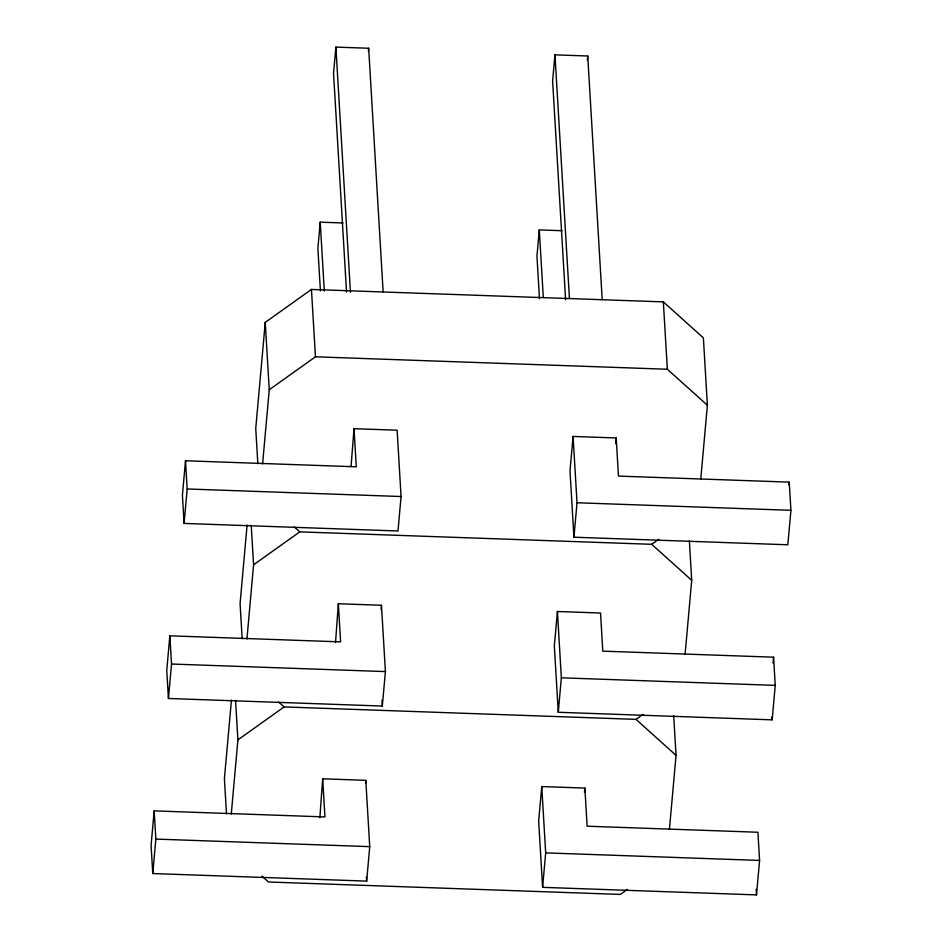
<?xml version="1.0" encoding="UTF-8"?>
<svg xmlns="http://www.w3.org/2000/svg" width="942" height="942" viewBox="0 0 942 942"><rect width="100%" height="100%" fill="white"/><g stroke="black" fill="none" stroke-linecap="round" stroke-linejoin="round"><path stroke-width="1.41" d="M322.67 778.81L324.943 816.926L154.17 810.885L151.085 845.351L152.757 873.54L366.662 881.111L369.735 846.646L365.802 780.329L322.67 778.81L319.856 817.668M338.343 603.751L340.604 641.867L169.843 635.826L166.758 670.292L168.43 698.481L382.322 706.053L385.408 671.587L381.463 605.27L338.343 603.751L335.517 642.609M354.015 428.692L356.276 466.808L185.503 460.768L182.418 495.233L184.09 523.422L397.995 530.994L401.068 496.528L397.135 430.211L354.015 428.692L351.095 466.078M152.757 873.54L155.842 839.087L154.17 810.885M168.43 698.481L171.515 664.028L169.843 635.826M184.09 523.422L187.175 488.969L185.503 460.768M231.438 700.118L224.408 778.634L226.492 813.782M247.098 525.059L240.08 603.575L242.165 638.723M700.742 479.384L707.383 405.237L703.38 337.872L663.345 301.887L311.449 289.441L265.244 322.376L255.741 428.516L257.837 463.652M231.273 814.006L237.914 739.859L235.559 700.318M246.945 638.947L253.575 564.8L251.231 525.259M262.606 463.888L269.247 389.741L265.244 322.376M343.018 222.971L320.221 222.159L317.878 248.347L320.41 290.925M383.135 291.938L368.663 48.254L335.894 47.1L333.539 73.288L346.538 292.008M368.404 51.174L368.663 48.254M365.543 783.202L365.802 780.329M381.086 609.58L381.463 605.27M562.091 230.719L539.295 229.907L536.952 256.094L539.472 298.673M602.209 299.686L587.726 56.002L554.956 54.848L552.613 81.036L565.612 299.756M587.337 60.37L587.726 56.002M541.744 786.558L538.659 821.012L542.604 887.34L756.497 894.9L759.582 860.435L757.91 832.245L587.137 826.205L584.864 788.077L541.744 786.558L545.689 852.875L542.604 887.34M557.417 611.499L554.332 645.953L558.265 712.27L772.157 719.841L775.242 685.376L773.57 657.186L602.798 651.146L600.537 613.018L557.417 611.499L561.35 677.816L558.265 712.27M573.077 436.44L569.992 470.894L573.937 537.211L787.83 544.782L790.915 510.317L789.243 482.127L618.47 476.087L616.198 437.959L573.077 436.44L577.022 502.757L573.937 537.211M584.487 792.387L584.864 788.077M615.691 443.706L616.198 437.959M669.409 829.502L676.05 755.354L673.695 715.814M685.081 654.443L691.711 580.296L689.367 540.755M773.052 662.921L773.57 657.186M788.984 484.989L789.243 482.127M269.247 389.741L315.452 356.806L667.348 369.252L707.383 405.237M253.575 564.8L299.791 531.865L651.676 544.311L658.788 539.236M237.914 739.859L284.119 706.924L636.015 719.37L643.115 714.295M627.454 889.354L620.342 894.429L268.446 881.983L261.958 876.142M187.175 488.969L401.068 496.528M577.022 502.757L790.915 510.317M171.515 664.028L385.408 671.587M561.35 677.816L775.242 685.376M155.842 839.087L369.735 846.646M545.689 852.875L759.582 860.435M651.676 544.311L691.711 580.296M636.015 719.37L676.05 755.354M294.375 527.002L299.791 531.865M278.702 702.061L284.119 706.924M771.993 717.015L772.157 719.841M756.155 889.26L756.497 894.9M663.345 301.887L667.348 369.252M554.956 54.848L569.439 298.532M539.295 229.907L543.298 297.436M381.981 700.283L382.322 706.053M335.894 47.1L350.448 292.244M366.403 876.79L366.662 881.111M320.221 222.159L324.319 291.149M311.449 289.441L315.452 356.806"/></g></svg>
